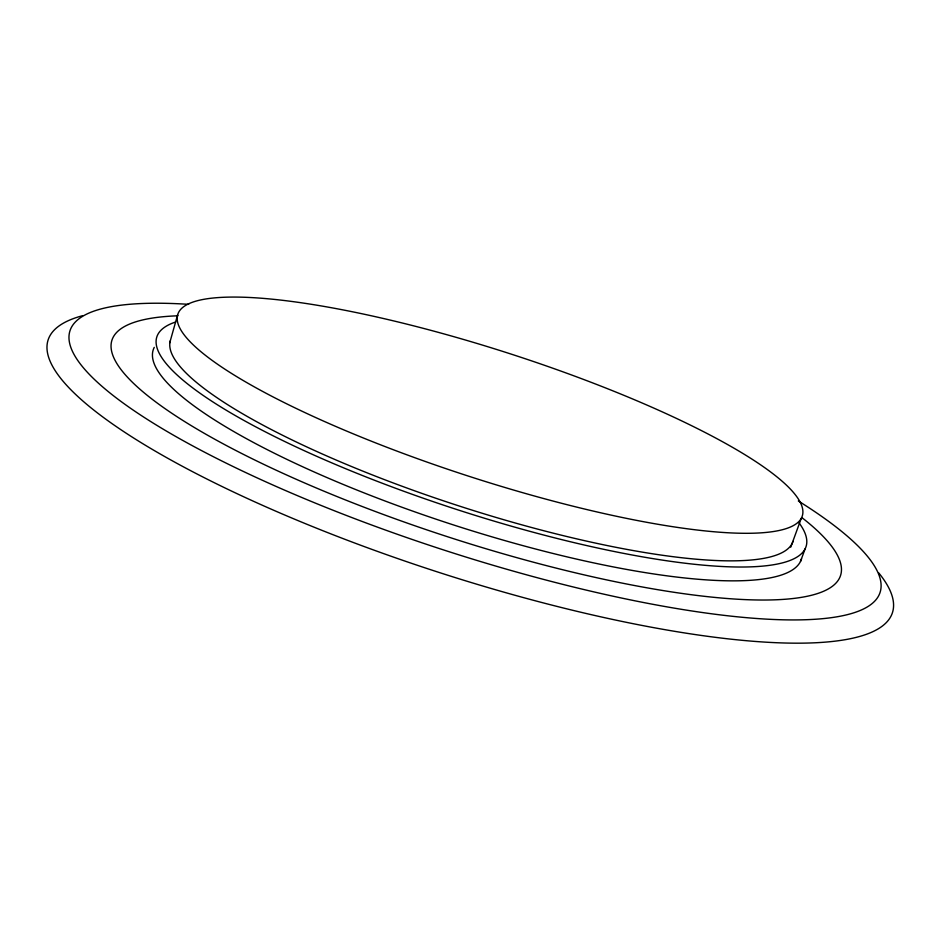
<?xml version="1.0" encoding="UTF-8"?>
<svg xmlns="http://www.w3.org/2000/svg" width="940" height="940" viewBox="0 0 940 940"><rect width="100%" height="100%" fill="white"/><g stroke="black" fill="none" stroke-linecap="round" stroke-linejoin="round"><path stroke-width="1.41" d="M169.729 342.853L177.601 314.877M790.74 547.174L801.256 518.363A328.142 64.625 17.9 0 0 362.17 313.796A328.142 64.625 17.9 0 0 306.64 413.389A328.142 64.625 17.9 0 0 801.256 518.363M800.504 561.427L805.157 548.749M878.736 572.918A443.633 101.073 17.9 0 1 438.957 572.413A443.633 101.073 17.9 0 1 82.685 315.676M798.318 500.961A425.632 93.753 17.9 0 1 734.822 616.546A425.632 93.753 17.9 0 1 174.77 435.925A425.632 93.753 17.9 0 1 188.658 304.337M802.302 517.928A382.827 83.93 17.9 0 1 691.476 594.738A382.827 83.93 17.9 0 1 220.007 442.106A382.827 83.93 17.9 0 1 177.93 315.793M801.538 558.783A340.586 74.354 17.9 0 1 449.602 523.674A340.586 74.354 17.9 0 1 154.254 347.365M799.059 522.899A341.114 72.075 17.9 0 1 460.248 510.632A341.114 72.075 17.9 0 1 175.709 321.985M793.019 541.405A327.12 69.031 17.9 0 1 461.763 506.836A327.12 69.031 17.9 0 1 170.293 340.832"/></g></svg>
